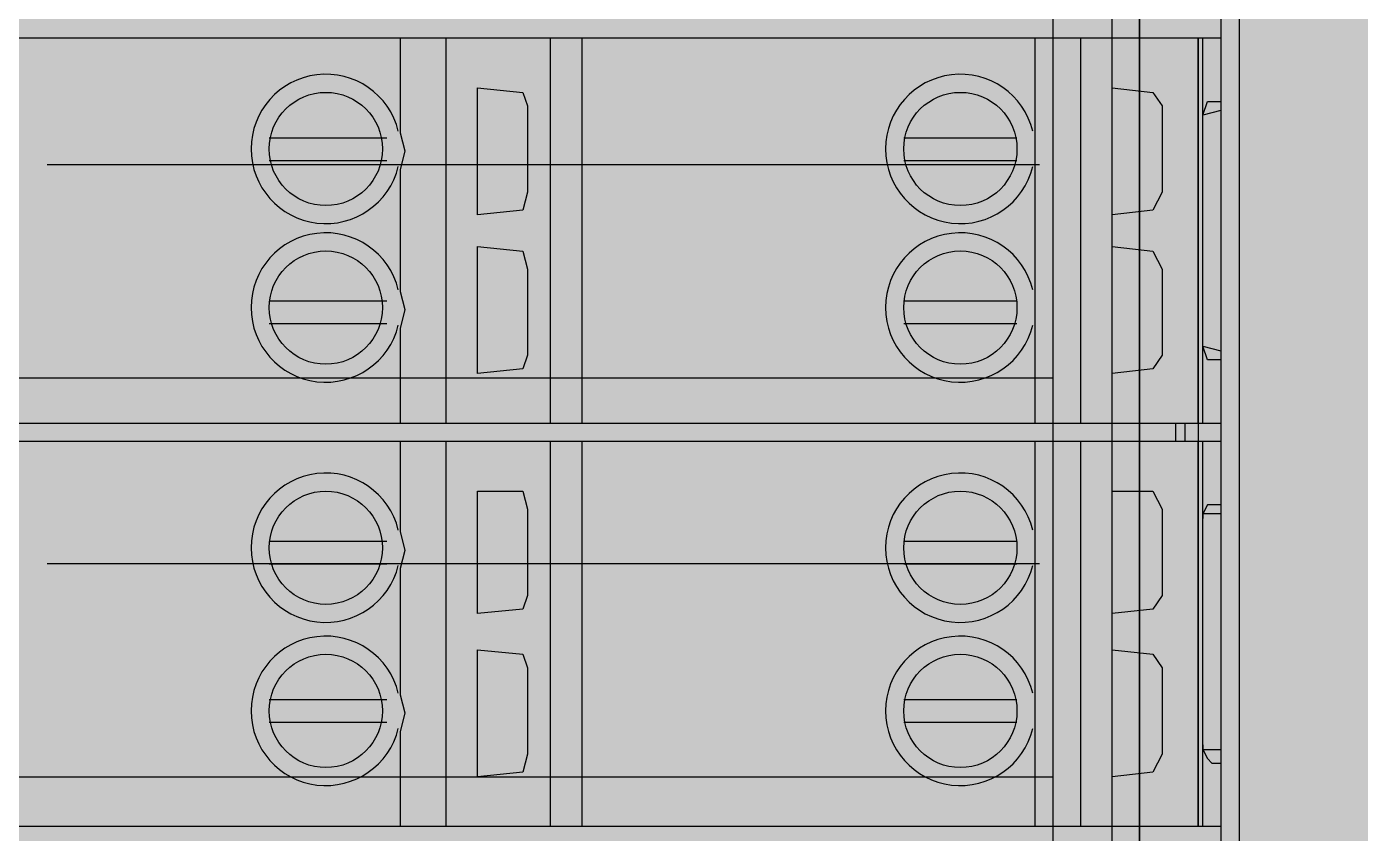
# Model space of a CAD drawing. Extents: x 9438 to 11125, y 1800 to 2873.
# Drawn here: x 11006.93 to 11056.76, y 2663.18 to 2693.32 of the extents above; entities that cross this region are included whole.
import ezdxf

# ---------------------------------------------------------------- set-up
doc = ezdxf.new("R2010")
doc.units = 0
doc.header["$LTSCALE"] = 10
doc.header["$MEASUREMENT"] = 0
doc.layers.add('G02-1-PRDXXXX-E-MRIO-01-P01-01$0$ANNOTATION', color=7, linetype='Continuous')

# ---------------------------------------------------------------- blocks, each defined once
blk = doc.blocks.new('G02-1-PRDXXXX-E-MRIO-01-P01-01$0$DV-54809-ZX-370-003')
at = {"layer": 'G02-1-PRDXXXX-E-MRIO-01-P01-01$0$ANNOTATION', "lineweight": 25}
for points in [[(1497.836, 937.951), (1497.836, 938.459), (1498.175, 938.798), (1498.513, 939.136), (1499.021, 939.136), (1614.514, 939.136), (1614.514, 742.19), (1499.021, 742.19), (1499.021, 742.698), (1613.836, 742.698), (1613.836, 746.085)], [(1613.159, 935.072), (1613.836, 935.241), (1613.836, 938.628), (1613.836, 742.698), (1612.312, 743.036), (1500.715, 743.036), (1500.715, 743.375)], [(1610.788, 936.766), (1610.788, 743.714)], [(1613.159, 896.292), (1613.836, 896.292), (1613.836, 890.196), (1613.159, 890.027), (1613.328, 890.535), (1613.667, 890.535), (1613.836, 890.535)], [(1498.513, 890.873), (1498.344, 890.535), (1498.344, 889.857), (1498.344, 892.906), (1613.836, 892.906)], [(1583.185, 878.511), (1583.185, 882.068), (1583.355, 882.745), (1583.185, 883.422), (1583.185, 887.995), (1583.355, 888.672), (1583.185, 889.349), (1583.185, 892.906)], [(1584.879, 892.906), (1584.879, 878.511)], [(1588.774, 892.906), (1588.774, 878.511)], [(1589.959, 892.906), (1589.959, 878.511)], [(1606.893, 878.511), (1606.893, 882.068), (1606.893, 883.422), (1606.893, 887.995), (1606.893, 889.349), (1606.893, 892.906)], [(1608.587, 892.906), (1608.587, 878.511)], [(1612.99, 878.511), (1612.99, 892.906), (1612.99, 878.511), (1612.99, 877.834), (1612.99, 863.44), (1612.99, 877.834)], [(1613.159, 878.511), (1613.159, 892.906)], [(1578.274, 889.18), (1582.677, 889.18)], [(1601.982, 889.18), (1606.216, 889.18)], [(1607.063, 888.164), (1569.976, 888.164)], [(1578.274, 888.333), (1582.677, 888.333)], [(1601.982, 888.333), (1606.216, 888.333)], [(1578.274, 883.084), (1582.677, 883.084)], [(1601.982, 883.084), (1606.216, 883.084)], [(1578.274, 882.237), (1582.677, 882.237)], [(1601.982, 882.237), (1606.216, 882.237)], [(1498.513, 880.543), (1498.513, 880.882), (1498.344, 881.56), (1498.344, 878.511), (1613.836, 878.511)], [(1613.836, 880.882), (1613.667, 880.882), (1613.328, 880.882), (1613.159, 881.39), (1613.836, 881.221), (1613.836, 875.124), (1613.159, 875.124)], [(1557.276, 880.205), (1607.571, 880.205)], [(1612.143, 878.511), (1612.143, 877.834)], [(1612.482, 878.511), (1612.482, 877.834)], [(1498.513, 875.802), (1498.344, 875.633), (1498.344, 874.786), (1498.344, 877.834), (1613.836, 877.834)], [(1613.836, 863.44), (1498.344, 863.44)], [(1583.185, 863.44), (1583.185, 866.996), (1583.355, 867.673), (1583.185, 868.351), (1583.185, 873.092), (1583.355, 873.77), (1583.185, 874.447), (1583.185, 877.834)], [(1584.879, 877.834), (1584.879, 863.44)], [(1588.774, 877.834), (1588.774, 863.44)], [(1589.959, 877.834), (1589.959, 863.44)], [(1606.893, 863.44), (1606.893, 866.996), (1606.893, 868.351), (1606.893, 873.092), (1606.893, 874.447), (1606.893, 877.834)], [(1608.587, 877.834), (1608.587, 863.44)], [(1613.159, 863.44), (1613.159, 877.834)], [(1613.836, 875.463), (1613.667, 875.463), (1613.328, 875.463), (1613.159, 875.124), (1613.159, 874.955)], [(1578.274, 874.108), (1582.677, 874.108)], [(1601.982, 874.108), (1606.216, 874.108)], [(1607.063, 873.262), (1569.976, 873.262)], [(1578.274, 873.262), (1582.677, 873.262)], [(1601.982, 873.262), (1606.216, 873.262)], [(1578.274, 868.181), (1582.677, 868.181)], [(1601.982, 868.181), (1606.216, 868.181)], [(1578.274, 867.335), (1582.677, 867.335)], [(1601.982, 867.335), (1606.216, 867.335)], [(1613.159, 866.488), (1613.159, 866.319), (1613.328, 865.98), (1613.498, 865.811), (1613.667, 865.811), (1613.836, 865.811)], [(1613.159, 866.319), (1613.836, 866.319), (1613.836, 860.053), (1613.159, 860.053)], [(1557.276, 865.303), (1607.571, 865.303)]]:
    blk.add_lwpolyline(points, dxfattribs=at)
for points in [[(1554.905, 741.174), (1614.514, 741.174), (1614.514, 743.714), (1610.788, 743.714), (1610.788, 936.766), (1614.514, 936.766), (1614.514, 939.136), (1554.905, 939.136)], [(1554.905, 741.174), (1609.772, 741.174), (1609.772, 939.136), (1554.905, 939.136)], [(1557.276, 743.544), (1607.571, 743.544), (1607.571, 936.935), (1557.276, 936.935)], [(1587.758, 886.47), (1586.064, 886.301), (1586.064, 891.043), (1587.758, 890.873), (1587.927, 890.365), (1587.927, 889.688), (1587.927, 887.825), (1587.927, 887.148)], [(1611.296, 886.47), (1609.772, 886.301), (1609.772, 891.043), (1611.296, 890.873), (1611.635, 890.365), (1611.635, 889.688), (1611.635, 887.825), (1611.635, 887.148)], [(1587.758, 880.543), (1586.064, 880.374), (1586.064, 885.116), (1587.758, 884.946), (1587.927, 884.269), (1587.927, 883.592), (1587.927, 881.729), (1587.927, 881.052)], [(1611.296, 880.543), (1609.772, 880.374), (1609.772, 885.116), (1611.296, 884.946), (1611.635, 884.269), (1611.635, 883.592), (1611.635, 881.729), (1611.635, 881.052)], [(1587.758, 871.568), (1586.064, 871.399), (1586.064, 875.971), (1587.758, 875.971), (1587.927, 875.294), (1587.927, 874.616), (1587.927, 872.754), (1587.927, 872.076)], [(1611.296, 871.568), (1609.772, 871.399), (1609.772, 875.971), (1611.296, 875.971), (1611.635, 875.294), (1611.635, 874.616), (1611.635, 872.754), (1611.635, 872.076)], [(1587.758, 865.472), (1586.064, 865.303), (1586.064, 870.044), (1587.758, 869.875), (1587.927, 869.367), (1587.927, 868.689), (1587.927, 866.827), (1587.927, 866.149)], [(1611.296, 865.472), (1609.772, 865.303), (1609.772, 870.044), (1611.296, 869.875), (1611.635, 869.367), (1611.635, 868.689), (1611.635, 866.827), (1611.635, 866.149)]]:
    blk.add_lwpolyline(points, close=True, dxfattribs=at)
for centre in [(1580.392, 888.758), (1604.1, 888.758), (1580.392, 882.831), (1604.1, 882.831), (1580.392, 873.855), (1604.1, 873.855), (1580.392, 867.759), (1604.1, 867.759)]:
    blk.add_circle(centre, 2.116, dxfattribs=at)
for centre, start, end in [((1580.389, 888.761), 13.6894, 346.3122), ((1604.097, 888.761), 13.6894, 346.3122), ((1580.389, 882.834), 13.6894, 346.3122), ((1604.097, 882.834), 13.6894, 346.3122), ((1580.389, 873.859), 13.6894, 346.3099), ((1604.097, 873.859), 13.6894, 346.3099), ((1580.389, 867.762), 13.6901, 346.3106), ((1604.097, 867.762), 13.6901, 346.3106)]:
    blk.add_arc(centre, 2.791, start, end, dxfattribs=at)
at = {"layer": 'G02-1-PRDXXXX-E-MRIO-01-P01-01$0$ANNOTATION', "color": 7, "true_color": 0xffffff, "transparency": 33554559}
for points in [[(1634.327, 949.974), (1598.088, 944.047), (1634.327, 731.352)], [(1598.088, 944.047), (1597.41, 943.37), (1634.327, 731.352)], [(1634.327, 731.352), (1486.659, 731.352), (1594.531, 943.37)], [(1526.455, 943.37), (1486.659, 731.352), (1594.531, 943.37)], [(1634.327, 731.352), (1597.41, 943.37), (1594.531, 943.37)], [(1554.905, 939.136), (1554.905, 741.174), (1610.788, 936.766)], [(1610.788, 936.766), (1554.905, 741.174), (1610.788, 743.714)]]:
    blk.add_solid(points, dxfattribs=at)

msp = doc.modelspace()

# ---------------------------------------------------------------- block references
msp.add_blockref('G02-1-PRDXXXX-E-MRIO-01-P01-01$0$DV-54809-ZX-370-003', (9437.718, 1799.996))

doc.saveas('drawing.dxf')
